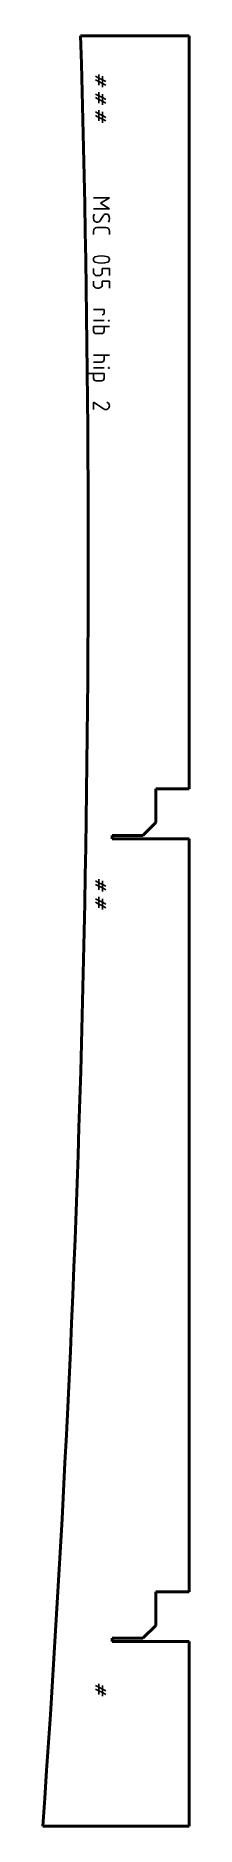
# Model space of a CAD drawing. Header units: millimetres. Extents: x 0 to 92, y 0 to 1115.
import ezdxf

# ---------------------------------------------------------------- set-up
doc = ezdxf.new("R2010")
doc.units = ezdxf.units.MM
doc.layers.add('IV_MARK_SURFACE', color=2, linetype='Continuous', lineweight=25)
doc.layers.add('IV_OUTER_PROFILE', color=7, linetype='Continuous', lineweight=50)

msp = doc.modelspace()

# ---------------------------------------------------------------- linework, layer by layer
at = {"layer": 'IV_MARK_SURFACE'}
for p, q in [((32.9, 1089.8), (35.1, 1088.7)), ((35.1, 1086.5), (32.9, 1087.6)), ((35.1, 1088.7), (35.1, 1090.9)), ((35.1, 1088.7), (37.3, 1087.6)), ((35.1, 1086.5), (35.1, 1088.7)), ((37.3, 1085.4), (35.1, 1086.5)), ((35.1, 1084.2), (35.1, 1086.5)), ((37.3, 1089.8), (37.3, 1087.6)), ((37.3, 1087.6), (37.3, 1085.4)), ((37.3, 1087.6), (39.5, 1086.5)), ((39.5, 1084.2), (37.3, 1085.4)), ((37.3, 1085.4), (37.3, 1083.1)), ((32.9, 1078.7), (35.1, 1077.6)), ((35.1, 1075.4), (32.9, 1076.5)), ((35.1, 1077.6), (35.1, 1079.8)), ((35.1, 1077.6), (37.3, 1076.5)), ((35.1, 1075.4), (35.1, 1077.6)), ((37.3, 1074.2), (35.1, 1075.4)), ((35.1, 1073.1), (35.1, 1075.4)), ((37.3, 1078.7), (37.3, 1076.5)), ((37.3, 1076.5), (37.3, 1074.2)), ((37.3, 1076.5), (39.5, 1075.4)), ((39.5, 1073.1), (37.3, 1074.2)), ((37.3, 1074.2), (37.3, 1072)), ((32.9, 1067.6), (35.1, 1066.5)), ((35.1, 1064.2), (32.9, 1065.4)), ((35.1, 1066.5), (35.1, 1068.7)), ((35.1, 1066.5), (37.3, 1065.4)), ((35.1, 1064.2), (35.1, 1066.5)), ((37.3, 1063.1), (35.1, 1064.2)), ((35.1, 1062), (35.1, 1064.2)), ((37.3, 1067.6), (37.3, 1065.4)), ((37.3, 1065.4), (37.3, 1063.1)), ((37.3, 1065.4), (39.5, 1064.2)), ((39.5, 1062), (37.3, 1063.1)), ((37.3, 1063.1), (37.3, 1060.9)), ((31.7, 1014), (41.7, 1014)), ((41.7, 1007.3), (31.7, 1007.3)), ((41.7, 1014), (36.1, 1010.7)), ((36.1, 1010.7), (41.7, 1007.3)), ((31.7, 991.2), (31.7, 993.4)), ((33.9, 995.7), (39.5, 995.7)), ((36.1, 1000.1), (37.8, 1002.9)), ((41.7, 993.4), (41.7, 991.2)), ((31.7, 970.1), (31.7, 967.3)), ((37.2, 967.3), (37.2, 970.1)), ((37.2, 970.1), (41.7, 970.1)), ((41.7, 970.1), (41.7, 965.7)), ((31.7, 962.3), (31.7, 959.6)), ((33.9, 965.7), (35, 965.7)), ((37.2, 959.6), (37.2, 962.3)), ((37.2, 962.3), (41.7, 962.3)), ((41.7, 962.3), (41.7, 957.9)), ((33.9, 957.9), (35, 957.9)), ((31.7, 944.6), (38.4, 944.6)), ((31.7, 937.6), (38.4, 937.6)), ((38.4, 944.6), (38.4, 942.3)), ((38.4, 934), (31.7, 934)), ((31.7, 934), (31.7, 931.2)), ((33.4, 929.6), (36.7, 929.6)), ((38.4, 931.2), (38.4, 934)), ((41.7, 934), (38.4, 934)), ((31.7, 916.2), (38.4, 916.2)), ((38.4, 916.2), (41.7, 916.2)), ((38.4, 916.2), (38.4, 913.4)), ((28.4, 904.6), (31.7, 904.6)), ((36.7, 911.8), (31.7, 911.8)), ((31.7, 908.2), (38.4, 908.2)), ((31.7, 904.6), (38.4, 904.6)), ((31.7, 901.8), (31.7, 904.6)), ((38.4, 904.6), (38.4, 901.8)), ((36.7, 900.1), (33.4, 900.1)), ((31.7, 882.3), (31.7, 886.8)), ((31.7, 886.8), (37.8, 882.9)), ((32.9, 588.7), (35.1, 587.6)), ((35.1, 585.4), (32.9, 586.5)), ((35.1, 587.6), (35.1, 589.8)), ((35.1, 587.6), (37.3, 586.5)), ((35.1, 585.4), (35.1, 587.6)), ((37.3, 584.3), (35.1, 585.4)), ((35.1, 583.1), (35.1, 585.4)), ((37.3, 588.7), (37.3, 586.5)), ((37.3, 586.5), (37.3, 584.3)), ((37.3, 586.5), (39.5, 585.4)), ((39.5, 583.1), (37.3, 584.3)), ((37.3, 584.3), (37.3, 582)), ((32.9, 577.6), (35.1, 576.5)), ((35.1, 574.3), (32.9, 575.4)), ((35.1, 576.5), (35.1, 578.7)), ((35.1, 576.5), (37.3, 575.4)), ((35.1, 574.3), (35.1, 576.5)), ((37.3, 573.1), (35.1, 574.3)), ((35.1, 572), (35.1, 574.3)), ((37.3, 577.6), (37.3, 575.4)), ((37.3, 575.4), (37.3, 573.1)), ((37.3, 575.4), (39.5, 574.3)), ((39.5, 572), (37.3, 573.1)), ((37.3, 573.1), (37.3, 570.9)), ((32.9, 87.6), (35.1, 86.5)), ((35.1, 84.3), (32.9, 85.4)), ((35.1, 86.5), (35.1, 88.7)), ((35.1, 86.5), (37.3, 85.4)), ((35.1, 84.3), (35.1, 86.5)), ((37.3, 83.2), (35.1, 84.3)), ((35.1, 82), (35.1, 84.3)), ((37.3, 87.6), (37.3, 85.4)), ((37.3, 85.4), (37.3, 83.2)), ((37.3, 85.4), (39.5, 84.3)), ((39.5, 82), (37.3, 83.2)), ((37.3, 83.2), (37.3, 80.9))]:
    msp.add_line(p, q, dxfattribs=at)
for centre in [(41.4, 937.6), (41.4, 908.2)]:
    msp.add_circle(centre, 0.278, dxfattribs=at)
for centre, radius, start, end in [((35.4, 1001.9), 3.74, 146.4174, 190.9627), ((39.7, 1001.8), 2.21, 49.6263, 149.2984), ((34.1, 1001.3), 2.39, 182.3685, 329.559), ((33.9, 993.4), 2.22, 90, 180), ((39.5, 993.4), 2.22, 0, 90), ((37, 1001.2), 4.69, 331.7153, 28.2847), ((33.5, 975.7), 1.81, 113.0373, 246.9627), ((36.7, 963.9), 14, 73.8661, 106.1339), ((36.7, 987.4), 14, 253.8661, 286.1339), ((39.9, 975.7), 1.8, 292.4119, 67.5881), ((34, 968), 2.38, 197.3463, 268.9139), ((34, 960.3), 2.38, 197.3463, 268.9139), ((35, 968), 2.38, 271.0861, 342.6537), ((35, 960.3), 2.38, 271.0861, 342.6537), ((37.2, 942.3), 1.11, 270, 0), ((33.4, 931.2), 1.67, 180, 270), ((36.7, 931.2), 1.67, 270, 0), ((36.7, 913.4), 1.67, 270, 0), ((33.4, 901.8), 1.67, 180, 270), ((36.7, 901.8), 1.67, 270, 0), ((39.6, 885.3), 3.02, 233.6911, 278.2364), ((39.4, 884.6), 2.32, 286.4047, 73.5953)]:
    msp.add_arc(centre, radius, start, end, dxfattribs=at)
at = {"layer": 'IV_OUTER_PROFILE'}
for p, q in [((91.6, 1115), (23.7, 1115)), ((91.6, 1115), (91.6, 646)), ((70.6, 646), (91.6, 646)), ((70.6, 625), (70.6, 646)), ((70.6, 625), (62.6, 617)), ((43.4, 617), (62.6, 617)), ((43.4, 615), (43.4, 617)), ((91.6, 615), (43.4, 615)), ((91.6, 615), (91.6, 146)), ((70.6, 146), (91.6, 146)), ((70.6, 125), (70.6, 146)), ((70.6, 125), (62.6, 117)), ((43.4, 117), (62.6, 117)), ((43.4, 115), (43.4, 117)), ((91.6, 115), (43.4, 115)), ((91.6, 115), (91.6, 0)), ((91.6, 0), (0, 0))]:
    msp.add_line(p, q, dxfattribs=at)
msp.add_arc((-11021.6, 791.6), 11050, 355.89188, 1.67707, dxfattribs=at)

doc.saveas('drawing.dxf')
